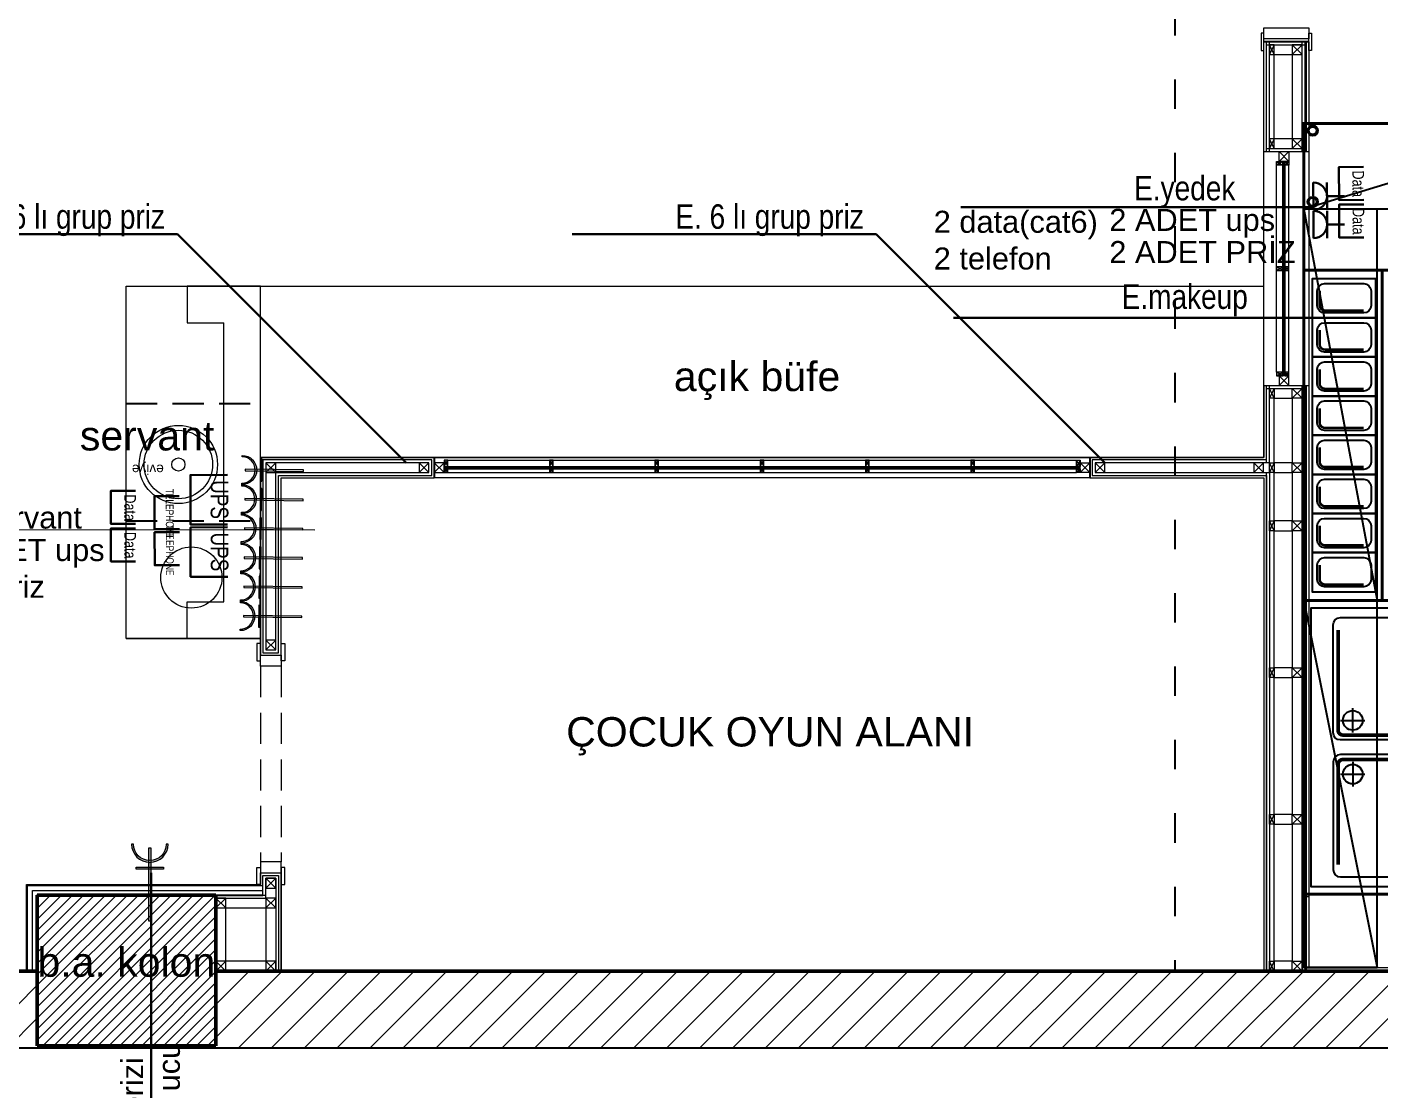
# Model space of a CAD drawing. Header units: millimetres. Extents: x 54215 to 67697, y 23496 to 56611.
# Drawn here: x 61032 to 61585, y 46815 to 47249 of the extents above; entities that cross this region are included whole.
import ezdxf
from ezdxf.enums import TextEntityAlignment as Align

# ---------------------------------------------------------------- set-up
doc = ezdxf.new("R2010")
doc.units = ezdxf.units.MM
doc.linetypes.add('ACAD_ISO03W100', pattern=[30, 12, -18])
doc.linetypes.add('DASHED', pattern=[19.049999999999997, 12.7, -6.349999999999998])
for name, color, linetype, lineweight in [('- 0.09', 9, 'Continuous', 9), ('- 0.25', 43, 'Continuous', 25), ('- 0.50', 30, 'Continuous', 50), ('DUVAR', 1, 'Continuous', 40), ('no3_ahsap gorunus on ince', 32, 'Continuous', 13), ('no3_cam kesit arka', 141, 'Continuous', 18), ('no3_duvar kaplama', 8, 'Continuous', 0), ('no3_duvar ytong', 101, 'Continuous', 0), ('no3_elektrik işaretleri', 10, 'Continuous', 0), ('no3_kutu profil gorunus', 8, 'Continuous', 0), ('no3_kutuprofil kesit', 74, 'Continuous', 18), ('no3_paslanmaz kesit arka', 145, 'Continuous', 20), ('no3_tefriş arka kalın', 77, 'Continuous', 15), ('no3_yazı duvar', 152, 'Continuous', 0), ('no3_yazı elektrik', 10, 'Continuous', 0), ('S', 2, 'Continuous', 30), ('SEM', 2, 'Continuous', 30), ('t_elektrik', 1, 'Continuous', 30), ('t_tefris ince', 34, 'Continuous', 15), ('t_yazı', 154, 'Continuous', 25)]:
    doc.layers.add(name, color=color, linetype=linetype, lineweight=lineweight)
for name, color, linetype in [('-A- Escalator_text', 252, 'Continuous'), ('-DWG_ANA', 7, 'Continuous'), ('-DWG_DETAY1', 7, 'Continuous'), ('-DWG_DETAY2', 7, 'Continuous'), ('H', 3, 'Continuous'), ('NO', 4, 'Continuous'), ('NO-C', 7, 'Continuous'), ('PLAN', 7, 'Continuous')]:
    doc.layers.add(name, color=color, linetype=linetype)
doc.layers.add('0 rölöve', color=7, linetype='Continuous', true_color=0xf1380e)
doc.layers.add('no3_ahsap kesit on', color=7, linetype='Continuous', lineweight=20, true_color=0xfca103)
doc.layers.add('no3_alçıpan kesit', color=7, linetype='Continuous', lineweight=20, true_color=0xf5003d)
doc.styles.add('1.50', font='ARIALN.TTF', dxfattribs={"height": 10})
doc.styles.add('ROMANS', font='romans.shx', dxfattribs={"width": 0.8})
doc.styles.get("Standard").update_dxf_attribs({"font": 'arial.ttf'})
doc.linetypes.add('{ -E- }', pattern='A,4,-0.75,["E",Standard,S=0.15,R=0,X=-0.05,Y=-0.07],-0.75', length=5.5)

# ---------------------------------------------------------------- blocks, each defined once
blk = doc.blocks.new('asmakatplanblok')
at = {"layer": '- 0.09'}
h = blk.add_hatch(dxfattribs=at)
h.set_pattern_fill('ANSI31', color=256)
h.set_pattern_definition([(45, (61649.38900698367, 25204.2908444879), (-2.245064030267287, 2.245064030267287), [])])
h.paths.add_polyline_path([(62945.00048439354, 26874.28180194117), (62872.00048439355, 26874.28180194117), (62872.00048439355, 26812.78180194116), (62945.00048439354, 26812.78180194116)])
h.paths.add_polyline_path([(63630.50048439355, 26869.78180194116), (63557.00048439355, 26869.78180194116), (63557.00048439355, 26808.28180194116), (63630.50048439355, 26808.28180194116)])
h.paths.add_polyline_path([(64212.00048439354, 26868.78180194117), (64138.50048439352, 26868.78180194117), (64138.50048439352, 26807.28180194117), (64212.00048439354, 26807.28180194117)])
h.paths.add_polyline_path([(64209.00048439355, 26081.28180194117), (64136.00048439354, 26081.28180194117), (64136.00048439354, 26019.78180194116), (64209.00048439355, 26019.78180194116)])
h.paths.add_polyline_path([(63630.50048439355, 26082.28180194116), (63557.50048439355, 26082.28180194116), (63557.50048439355, 26020.78180194117), (63630.50048439355, 26020.78180194117)])
h.paths.add_polyline_path([(62945.00048439354, 26076.28180194117), (62872.00048439355, 26076.28180194117), (62872.00048439355, 26014.78180194117), (62945.00048439354, 26014.78180194117)])
h = blk.add_hatch(dxfattribs=at)
h.set_pattern_fill('ANSI31', color=256, scale=3)
h.set_pattern_definition([(45, (61649.38900698367, 25204.2908444879), (-6.735192090801863, 6.735192090801865), [])])
h.paths.add_polyline_path([(64394.00048439352, 26197.68444731316), (64394.00048439352, 26174.39249642639), (64406.23510970133, 26174.39249642639), (64406.23510970133, 26197.68444731316)])
h.paths.add_polyline_path([(64138.50048439352, 26868.78180194117), (63630.50048439355, 26869.78180194116), (63630.50048439355, 26835.78180194117), (64138.50048439352, 26835.78180194117)])
h.paths.add_polyline_path([(62945.00048439354, 26019.78180194116), (64136.00048439354, 26019.78180194116), (64136.00048439354, 26051.28180194117), (63630.50048439355, 26051.28180194117), (63630.50048439355, 26020.78180194117), (63557.50048439355, 26020.78180194117), (63557.50048439355, 26051.28180194117), (62945.00048439354, 26051.28180194117)])
h.paths.add_polyline_path([(63557.00048439357, 26868.78180194117), (62945.00048439354, 26868.78180194117), (62945.00048439354, 26834.78180194116), (63557.00048439355, 26834.78180194116)])
h.paths.add_polyline_path([(64209.00048439355, 26019.78180194116), (64433.01596414103, 26019.78180194116), (64433.01596414103, 26868.78180194117), (64212.00048439354, 26868.78180194117), (64212.00048439354, 26831.78180194116), (64347.50048439354, 26831.78180194116), (64347.50048439354, 26823.28180194117), (64394.00048439352, 26823.28180194117), (64394.00048439352, 26085.78180194117), (64372.06451589317, 26085.78180194117), (64372.06451589317, 26051.28180194117), (64209.00048439355, 26051.28180194117)])
at = {"layer": '- 0.50'}
for p, q in [((63557.50048439355, 26020.78180194117), (63557.50048439355, 26082.28180194116)), ((63557.50048439355, 26082.28180194116), (63630.50048439355, 26082.28180194116)), ((63630.50048439355, 26082.28180194116), (63630.50048439355, 26020.78180194117)), ((62945.00048439354, 26051.28180194117), (63557.50048439355, 26051.28180194117)), ((63630.50048439355, 26051.28180194117), (64136.00048439354, 26051.28180194117)), ((63557.50048439355, 26020.78180194117), (63630.50048439355, 26020.78180194117))]:
    blk.add_line(p, q, dxfattribs=at)
at = {"color": 1}
blk.add_line((64077.25038359856, 26431.17146324881), (64058.95048439356, 26431.17146324881), dxfattribs=at)
for p, q in [((63719.75048439352, 26261.28180194116), (63719.75048439352, 26252.88180194115)), ((63987.75048439355, 26261.28180194116), (63987.75048439355, 26252.88180194115)), ((64058.75048439352, 26051.28180194117), (63657.15048439353, 26051.28180194117))]:
    blk.add_line(p, q)
at = {"layer": '0 rölöve'}
blk.add_lwpolyline([(64212.00048439354, 26868.78180194117), (64433.01596414103, 26868.78180194117), (64433.01596414103, 26019.78180194116), (62945.00048439354, 26019.78180194116)], dxfattribs=at)
at = {"layer": 'no3_ahsap gorunus on ince'}
for points in [[(63647.25048439352, 26178.18180194116), (63648.75048439355, 26178.18180194116), (63648.75048439355, 26185.18180194117), (63647.25048439352, 26185.18180194117)], [(63658.65048439353, 26178.18180194116), (63657.15048439353, 26178.18180194116), (63657.15048439353, 26185.18180194117), (63658.65048439353, 26185.18180194117)], [(63648.75048439355, 26180.43180194116), (63657.15048439353, 26180.43180194116), (63657.15048439353, 26175.93180194117), (63648.75048439355, 26175.93180194117)], [(63647.25048439352, 26093.68180194117), (63648.75048439355, 26093.68180194117), (63648.75048439355, 26086.68180194117), (63647.25048439352, 26086.68180194117)], [(63648.75048439355, 26091.43180194116), (63657.15048439353, 26091.43180194116), (63657.15048439353, 26095.93180194117), (63648.75048439355, 26095.93180194117)], [(63658.65048439353, 26093.68180194117), (63657.15048439353, 26093.68180194117), (63657.15048439353, 26086.68180194117), (63658.65048439353, 26086.68180194117)]]:
    blk.add_lwpolyline(points, close=True, dxfattribs=at)
at = {"layer": 'no3_ahsap kesit on'}
for points in [[(63553.50048439355, 26051.28180194117), (63553.50048439355, 26086.28180194116), (63649.75048439355, 26086.28180194116)], [(63555.50048439352, 26051.28180194117), (63555.50048439352, 26084.28180194116), (63649.75048439355, 26084.28180194116)]]:
    blk.add_lwpolyline(points, dxfattribs=at)
at = {"layer": 'no3_alçıpan kesit'}
for p, q in [((64059.95038359852, 26431.17146324881), (64075.75038359856, 26431.17146324881)), ((64059.95038359852, 26429.9714632488), (64075.75038359856, 26429.9714632488)), ((64059.9503916685, 26387.49652726394), (64075.75039166852, 26387.49652726394)), ((64059.9503916685, 26386.29652726394), (64075.75039166852, 26386.29652726394)), ((64059.9503916685, 26290.62986059724), (64075.75039166852, 26290.62986059724)), ((64059.9503916685, 26289.42986059723), (64075.75039166852, 26289.42986059723)), ((64059.95048439353, 26255.08180194116), (64061.15048439353, 26255.08180194116)), ((64061.15048439353, 26255.08180194116), (64061.15048439353, 26051.28180194117)), ((64059.95048439353, 26253.88180194116), (64059.95048439353, 26051.28180194117)), ((63630.50048439355, 26082.28180194116), (63650.95048439354, 26082.28180194116)), ((63630.50048439355, 26081.08180194117), (63650.95048439354, 26081.08180194117))]:
    blk.add_line(p, q, dxfattribs=at)
for points in [[(64059.95039227343, 26386.29652726394), (64059.95038359852, 26431.17146324881)], [(64061.15040362773, 26386.29652726394), (64061.15038359853, 26431.17146324881)], [(64074.55039227343, 26386.29652726394), (64074.55038359857, 26431.17146324881)], [(64075.75039227342, 26386.29652726394), (64075.75038359856, 26431.17146324881)], [(64059.95042725407, 26259.08180194115), (64059.95041857918, 26290.62986059726)], [(64061.15048439353, 26259.08180194115), (64061.15046436436, 26290.62986059726)], [(64074.55048439353, 26051.28180194117), (64074.55041857921, 26290.62986059726)], [(64075.75048439354, 26051.28180194117), (64075.75041857921, 26290.62986059726)], [(64059.95048439353, 26260.28180194117), (63988.75048439355, 26260.28180194116), (63988.75048439355, 26253.88180194116), (64059.95042868394, 26253.88180194116)], [(64061.15048439353, 26259.08180194115), (63989.95048439354, 26259.08180194115), (63989.95048439354, 26255.08180194116), (64059.95048439353, 26255.08180194116)], [(64059.95048439353, 26051.28180194117), (64059.95042835397, 26255.08180194116)], [(64059.95048439353, 26051.28180194117), (64059.95048439353, 26255.08180194116)], [(63649.75048439355, 26082.28180194116), (63649.75048439355, 26090.43180194117), (63656.15048439353, 26090.43180194117), (63656.15048439353, 26051.28180194117)], [(63650.95048439354, 26081.08180194117), (63650.95048439354, 26089.23180194115), (63654.95048439353, 26089.23180194115), (63654.95048439353, 26051.28180194117)]]:
    blk.add_lwpolyline(points, dxfattribs=at)
for points in [[(63718.75048439355, 26253.88180194116), (63718.75048439354, 26260.28180194116), (63649.75048439355, 26260.28180194116), (63649.75048439355, 26181.43180194117), (63656.15048439353, 26181.43180194117), (63656.15048439353, 26253.88180194116)], [(63717.55048439356, 26255.08180194116), (63717.55048439356, 26259.08180194115), (63650.95048439354, 26259.08180194115), (63650.95048439354, 26182.63180194116), (63654.95048439353, 26182.63180194116), (63654.95048439353, 26255.08180194116)]]:
    blk.add_lwpolyline(points, close=True, dxfattribs=at)
at = {"layer": 'no3_cam kesit arka'}
for p, q in [((64066.60045954888, 26294.62986059727), (64066.60045954888, 26382.29652726395)), ((64067.10045954888, 26294.62986059727), (64067.10045954888, 26382.29652726395)), ((64067.60045954888, 26294.62986059727), (64067.60045954888, 26382.29652726395)), ((63723.75048439355, 26257.58180194115), (63983.75048439354, 26257.58180194115)), ((63723.75048439355, 26257.08180194116), (63983.75048439354, 26257.08180194116)), ((63723.75048439355, 26256.58180194115), (63983.75048439354, 26256.58180194115))]:
    blk.add_line(p, q, dxfattribs=at)
at = {"layer": 'no3_duvar kaplama'}
for p, q in [((64058.95043470423, 26386.29652726394), (64058.95058518856, 26432.42146324881)), ((64058.95043470423, 26386.29652726394), (64067.35043470423, 26386.29652726394)), ((64075.75039227342, 26386.29652726394), (64077.25039308897, 26386.29652726394)), ((64058.95043470423, 26290.62986059724), (64067.35043470423, 26290.62986059724)), ((64058.95043470423, 26290.62986059726), (64077.25048439352, 26290.62986059726)), ((64058.95043470423, 26290.62986059725), (64067.35043470423, 26290.62986059725)), ((64058.9504654993, 26290.62986059726), (64058.95048439353, 26261.28180194116)), ((63648.75048439355, 26261.28180194116), (63719.75048439355, 26261.28180194116)), ((64058.95048439353, 26252.88180194115), (64058.95048439353, 26051.28180194117)), ((63648.75048439355, 26086.28180194116), (63648.75048439355, 26091.43180194116)), ((63657.15048439353, 26051.28180194117), (63657.15048439353, 26091.43180194116))]:
    blk.add_line(p, q, dxfattribs=at)
at = {"layer": 'no3_duvar kaplama', "color": 251, "linetype": 'DASHED'}
for p, q in [((63648.75048439355, 26175.93180194117), (63648.75048439355, 26095.93180194117)), ((63657.15048439353, 26175.93180194117), (63657.15048439353, 26095.93180194117))]:
    blk.add_line(p, q, dxfattribs=at)
at = {"layer": 'no3_duvar kaplama'}
for points in [[(64076.25038359856, 26431.17146324881), (64076.25039306072, 26386.29652726394)], [(64077.25038359856, 26431.17146324881), (64077.25039308897, 26386.29652726394)], [(64076.25042175394, 26290.62986059726), (64076.25048439354, 26081.78180194117), (64077.25048439352, 26081.78180194117)], [(64077.25042186782, 26290.62986059726), (64077.25048439352, 26082.78180194116)], [(63719.75048439355, 26252.88180194115), (63719.75048439352, 26261.28180194116), (63648.75048439355, 26261.28180194116), (63648.75048439355, 26180.43180194116), (63657.15048439353, 26180.43180194116), (63657.15048439353, 26252.88180194115), (63719.75048439352, 26252.88180194115)], [(64058.95048439353, 26261.28180194116), (63987.75048439355, 26261.28180194116), (63987.75048439355, 26252.88180194115), (64058.95048439353, 26252.88180194115)], [(63648.75048439355, 26086.28180194116), (63648.75048439355, 26091.43180194116), (63657.15048439353, 26091.43180194116), (63657.15048439353, 26051.28180194117)], [(63553.10048439354, 26051.28180194117), (63553.10048439354, 26086.68180194117), (63648.75048439355, 26086.68180194117)], [(64077.25048439352, 26082.78180194116), (64077.25048439352, 26052.78180194117), (64134.50048439352, 26052.78180194117), (64134.50048439352, 26082.78180194116)], [(64076.25048439354, 26081.78180194117), (64076.25048439354, 26051.78180194116), (64135.50048439352, 26051.78180194116), (64135.50048439352, 26081.78180194117)]]:
    blk.add_lwpolyline(points, dxfattribs=at)
at = {"layer": 'no3_duvar ytong', "lineweight": 13}
for p, q in [((63648.75048439355, 26180.43180194116), (63648.75048439355, 26261.28180194116)), ((63987.75048439355, 26261.28180194116), (64058.75048439352, 26261.28180194116)), ((63657.15048439353, 26180.43180194116), (63657.15048439353, 26252.88180194115)), ((63657.15048439353, 26252.88180194115), (63719.75048439355, 26252.88180194115))]:
    blk.add_line(p, q, dxfattribs=at)
blk.add_lwpolyline([(63648.75048439355, 26180.43180194116), (63657.15048439353, 26180.43180194116)], dxfattribs=at)
at = {"layer": 'no3_kutu profil gorunus'}
for p, q in [((64064.10045954888, 26296.12986059727), (64064.10045954888, 26380.79652726395)), ((64069.10045954888, 26296.12986059727), (64069.10045954888, 26380.79652726395)), ((63725.25048439355, 26260.08180194115), (63982.25048439352, 26260.08180194115)), ((63725.25048439355, 26255.08180194116), (63982.25048439352, 26255.08180194116))]:
    blk.add_line(p, q, dxfattribs=at)
for points in [[(64063.15043470421, 26425.9714632488), (64070.55038392852, 26425.9714632488), (64070.55038392852, 26391.49659221033), (64063.15043470421, 26391.49659221033)], [(64063.15043470421, 26285.42979565084), (64070.55038392852, 26285.42979565084), (64070.55038392852, 26259.08173699477), (64063.15043470421, 26259.08173699477)], [(64063.15043470421, 26255.08173699477), (64070.55038392852, 26255.08173699477), (64070.55038392852, 26235.28180194116), (64063.15043470421, 26235.28180194116)], [(64063.15043470421, 26231.28180194116), (64070.55038392852, 26231.28180194116), (64070.55038392852, 26175.28180194117), (64063.15043470421, 26175.28180194117)], [(64063.15043470421, 26171.28180194117), (64070.55038392852, 26171.28180194117), (64070.55038392852, 26115.28180194116), (64063.15043470421, 26115.28180194116)], [(64063.15043470421, 26111.28180194116), (64070.55038392852, 26111.28180194116), (64070.55038392852, 26055.28180194117), (64063.15043470421, 26055.28180194117)], [(63634.50048439355, 26077.08180194117), (63650.95048439354, 26077.08180194117), (63650.95048439354, 26055.28180194117), (63634.50048439355, 26055.28180194117)]]:
    blk.add_lwpolyline(points, close=True, dxfattribs=at)
at = {"layer": 'no3_kutuprofil kesit'}
for p, q in [((64063.15043470421, 26425.9714632488), (64061.15043470419, 26429.9714632488)), ((64063.15043470421, 26429.9714632488), (64061.15043470419, 26425.9714632488)), ((64074.55038392852, 26425.9714632488), (64070.55038392852, 26429.9714632488)), ((64074.55038392852, 26429.9714632488), (64070.55038392852, 26425.9714632488)), ((64063.15043470421, 26387.49659221033), (64061.15043470419, 26391.49659221033)), ((64063.15043470421, 26391.49659221033), (64061.15043470419, 26387.49659221033)), ((64074.55038392852, 26391.49659221033), (64070.55038392852, 26387.49659221033)), ((64074.55038392852, 26387.49659221033), (64070.55038392852, 26391.49659221033)), ((64064.10045954888, 26382.29652726395), (64066.60045954888, 26380.79652726396)), ((64066.60045954888, 26382.29652726395), (64064.10045954888, 26380.79652726395)), ((64069.10045954888, 26386.29652726395), (64065.10045954887, 26382.29652726395)), ((64069.10045954888, 26382.29652726395), (64065.10045954887, 26386.29652726395)), ((64067.60045954888, 26382.29652726395), (64069.10045954888, 26380.79652726396)), ((64069.10045954888, 26382.29652726395), (64067.60045954888, 26380.79652726395)), ((64064.10045954888, 26337.71319393061), (64066.60045954888, 26339.2131939306)), ((64066.60045954888, 26337.71319393061), (64064.10045954888, 26339.21319393061)), ((64067.60045954888, 26337.71319393061), (64069.10045954888, 26339.2131939306)), ((64069.10045954888, 26337.71319393061), (64067.60045954888, 26339.21319393061)), ((64064.10045954888, 26294.62986059727), (64066.60045954888, 26296.12986059727)), ((64066.60045954888, 26294.62986059727), (64064.10045954888, 26296.12986059727)), ((64064.10045954888, 26294.62986059728), (64066.60045954888, 26296.12986059727)), ((64066.60045954888, 26294.62986059728), (64064.10045954888, 26296.12986059728)), ((64069.10045954888, 26290.62986059727), (64065.10045954888, 26294.62986059727)), ((64069.10045954888, 26294.62986059727), (64065.10045954888, 26290.62986059727)), ((64067.60045954888, 26294.62986059727), (64069.10045954888, 26296.12986059727)), ((64069.10045954888, 26294.62986059727), (64067.60045954888, 26296.12986059727)), ((64067.60045954888, 26294.62986059728), (64069.10045954888, 26296.12986059727)), ((64069.10045954888, 26294.62986059728), (64067.60045954888, 26296.12986059728)), ((64063.15043470421, 26289.42979565084), (64061.15043470419, 26285.42979565084)), ((64063.15043470421, 26285.42979565084), (64061.15043470419, 26289.42979565084)), ((64074.55038392852, 26289.42979565084), (64070.55038392852, 26285.42979565084)), ((64074.55038392852, 26285.42979565084), (64070.55038392852, 26289.42979565084)), ((63723.75048439355, 26260.08180194115), (63725.25048439355, 26257.58180194115)), ((63723.75048439355, 26257.58180194115), (63725.25048439355, 26260.08180194115)), ((63766.83381772687, 26260.08180194115), (63768.33381772687, 26257.58180194115)), ((63766.83381772687, 26257.58180194115), (63768.33381772687, 26260.08180194115)), ((63809.91715106022, 26260.08180194115), (63811.41715106022, 26257.58180194115)), ((63809.91715106022, 26257.58180194115), (63811.41715106022, 26260.08180194115)), ((63853.00048439352, 26260.08180194115), (63854.50048439352, 26257.58180194115)), ((63853.00048439352, 26257.58180194115), (63854.50048439354, 26260.08180194115)), ((63896.08381772687, 26260.08180194115), (63897.58381772685, 26257.58180194115)), ((63896.08381772687, 26257.58180194115), (63897.58381772687, 26260.08180194115)), ((63939.16715106017, 26260.08180194115), (63940.66715106019, 26257.58180194114)), ((63939.16715106017, 26257.58180194114), (63940.6671510602, 26260.08180194114)), ((63983.75048439354, 26260.08180194115), (63982.25048439352, 26257.58180194115)), ((63983.75048439354, 26257.58180194115), (63982.25048439352, 26260.08180194115)), ((63650.95048439354, 26255.08180194116), (63654.95048439353, 26259.08180194115)), ((63654.95048439353, 26255.08180194116), (63650.95048439354, 26259.08180194115)), ((63713.55048439356, 26255.08180194116), (63717.55048439356, 26259.08180194115)), ((63717.55048439356, 26255.08180194116), (63713.55048439356, 26259.08180194115)), ((63719.75048439355, 26255.08180194116), (63723.75048439355, 26259.08180194115)), ((63723.75048439355, 26255.08180194116), (63719.75048439355, 26259.08180194115)), ((63723.75048439355, 26256.58180194115), (63725.25048439355, 26255.08180194116)), ((63723.75048439355, 26255.08180194116), (63725.25048439355, 26256.58180194115)), ((63766.83381772687, 26256.58180194115), (63768.33381772687, 26255.08180194116)), ((63766.83381772687, 26255.08180194116), (63768.33381772687, 26256.58180194115)), ((63809.91715106022, 26256.58180194115), (63811.41715106022, 26255.08180194116)), ((63809.91715106022, 26255.08180194116), (63811.41715106022, 26256.58180194115)), ((63853.00048439352, 26256.58180194115), (63854.50048439352, 26255.08180194116)), ((63853.00048439352, 26255.08180194116), (63854.50048439354, 26256.58180194115)), ((63896.08381772687, 26256.58180194115), (63897.58381772685, 26255.08180194116)), ((63896.08381772687, 26255.08180194116), (63897.58381772687, 26256.58180194115)), ((63939.16715106017, 26256.58180194115), (63940.66715106019, 26255.08180194116)), ((63939.16715106017, 26255.08180194116), (63940.6671510602, 26256.58180194114)), ((63983.75048439354, 26256.58180194115), (63982.25048439352, 26255.08180194116)), ((63983.75048439354, 26255.08180194116), (63982.25048439352, 26256.58180194115)), ((63987.75048439354, 26255.08180194116), (63983.75048439354, 26259.08180194115)), ((63983.75048439354, 26255.08180194116), (63987.75048439354, 26259.08180194115)), ((63989.95048439354, 26255.08180194116), (63993.95048439354, 26259.08180194115)), ((63993.95048439354, 26255.08180194116), (63989.95048439354, 26259.08180194115)), ((64054.75048439352, 26255.08180194116), (64058.75048439352, 26259.08180194115)), ((64058.75048439352, 26255.08180194116), (64054.75048439352, 26259.08180194115)), ((64063.15043470421, 26259.08173699477), (64061.15043470419, 26255.08173699477)), ((64063.15043470421, 26255.08173699477), (64061.15043470419, 26259.08173699477)), ((64074.55038392852, 26259.08173699477), (64070.55038392852, 26255.08173699477)), ((64074.55038392852, 26255.08173699477), (64070.55038392852, 26259.08173699477)), ((64063.15043470421, 26235.28180194116), (64061.15043470419, 26231.28180194116)), ((64063.15043470421, 26231.28180194116), (64061.15043470419, 26235.28180194116)), ((64074.55038392852, 26235.28180194116), (64070.55038392852, 26231.28180194116)), ((64074.55038392852, 26231.28180194116), (64070.55038392852, 26235.28180194116)), ((63650.95048439354, 26182.63180194116), (63654.95048439353, 26186.63180194116)), ((63654.95048439353, 26182.63180194116), (63650.95048439354, 26186.63180194116)), ((64063.15043470421, 26175.28180194117), (64061.15043470419, 26171.28180194117)), ((64063.15043470421, 26171.28180194117), (64061.15043470419, 26175.28180194117)), ((64074.55038392852, 26175.28180194117), (64070.55038392852, 26171.28180194117)), ((64074.55038392852, 26171.28180194117), (64070.55038392852, 26175.28180194117)), ((64063.15043470421, 26115.28180194116), (64061.15043470419, 26111.28180194116)), ((64063.15043470421, 26111.28180194116), (64061.15043470419, 26115.28180194116)), ((64074.55038392852, 26115.28180194116), (64070.55038392852, 26111.28180194116)), ((64074.55038392852, 26111.28180194116), (64070.55038392852, 26115.28180194116)), ((63650.95048439354, 26085.22160208586), (63654.95048439353, 26089.22160208586)), ((63654.95048439353, 26085.22160208586), (63650.95048439354, 26089.22160208586)), ((63630.50048439355, 26077.08180194117), (63634.50048439355, 26081.08180194117)), ((63634.50048439355, 26077.08180194117), (63630.50048439355, 26081.08180194117)), ((63650.95048439354, 26077.08180194117), (63654.95048439353, 26081.08180194117)), ((63654.95048439353, 26077.08180194117), (63650.95048439354, 26081.08180194117)), ((63630.50048439355, 26051.28180194117), (63634.50048439355, 26055.28180194117)), ((63634.50048439355, 26051.28180194117), (63630.50048439355, 26055.28180194117)), ((63650.95048439354, 26051.28180194117), (63654.95048439353, 26055.28180194117)), ((63654.95048439353, 26051.28180194117), (63650.95048439354, 26055.28180194117)), ((64063.15043470421, 26055.28180194117), (64061.15043470419, 26051.28180194117)), ((64063.15043470421, 26051.28180194117), (64061.15043470419, 26055.28180194117)), ((64074.55038392852, 26055.28180194117), (64070.55038392852, 26051.28180194117)), ((64074.55038392852, 26051.28180194117), (64070.55038392852, 26055.28180194117))]:
    blk.add_line(p, q, dxfattribs=at)
for points in [[(64063.15043470421, 26425.9714632488), (64063.15043470421, 26429.9714632488), (64061.15043470419, 26429.9714632488), (64061.15043470419, 26425.9714632488)], [(64074.55038392852, 26425.9714632488), (64074.55038392852, 26429.9714632488), (64070.55038392852, 26429.9714632488), (64070.55038392852, 26425.9714632488)], [(64063.15043470421, 26387.49659221033), (64063.15043470421, 26391.49659221033), (64061.15043470419, 26391.49659221033), (64061.15043470419, 26387.49659221033)], [(64074.55038392852, 26387.49659221033), (64074.55038392852, 26391.49659221033), (64070.55038392852, 26391.49659221033), (64070.55038392852, 26387.49659221033)], [(64066.60045954888, 26382.29652726395), (64066.60045954888, 26380.79652726395), (64064.10045954888, 26380.79652726395), (64064.10045954888, 26382.29652726395)], [(64069.10045954888, 26386.29652726395), (64069.10045954888, 26382.29652726395), (64065.10045954887, 26382.29652726395), (64065.10045954887, 26386.29652726395)], [(64069.10045954888, 26382.29652726395), (64069.10045954888, 26380.79652726395), (64067.60045954888, 26380.79652726395), (64067.60045954888, 26382.29652726395)], [(64066.60045954888, 26337.71319393061), (64066.60045954888, 26339.21319393061), (64064.10045954888, 26339.21319393061), (64064.10045954888, 26337.71319393061)], [(64069.10045954888, 26337.71319393061), (64069.10045954888, 26339.21319393061), (64067.60045954888, 26339.21319393061), (64067.60045954888, 26337.71319393061)], [(64066.60045954888, 26294.62986059727), (64066.60045954888, 26296.12986059727), (64064.10045954888, 26296.12986059727), (64064.10045954888, 26294.62986059727)], [(64066.60045954888, 26294.62986059728), (64066.60045954888, 26296.12986059728), (64064.10045954888, 26296.12986059728), (64064.10045954888, 26294.62986059728)], [(64069.10045954888, 26290.62986059727), (64069.10045954888, 26294.62986059727), (64065.10045954888, 26294.62986059727), (64065.10045954888, 26290.62986059727)], [(64069.10045954888, 26294.62986059727), (64069.10045954888, 26296.12986059727), (64067.60045954888, 26296.12986059727), (64067.60045954888, 26294.62986059727)], [(64069.10045954888, 26294.62986059728), (64069.10045954888, 26296.12986059728), (64067.60045954888, 26296.12986059728), (64067.60045954888, 26294.62986059728)], [(64063.15043470421, 26289.42979565084), (64063.15043470421, 26285.42979565084), (64061.15043470419, 26285.42979565084), (64061.15043470419, 26289.42979565084)], [(64074.55038392852, 26289.42979565084), (64074.55038392852, 26285.42979565084), (64070.55038392852, 26285.42979565084), (64070.55038392852, 26289.42979565084)], [(63723.75048439355, 26257.58180194115), (63725.25048439355, 26257.58180194115), (63725.25048439355, 26260.08180194115), (63723.75048439355, 26260.08180194115)], [(63766.83381772687, 26257.58180194115), (63768.33381772687, 26257.58180194115), (63768.33381772687, 26260.08180194115), (63766.83381772687, 26260.08180194115)], [(63809.91715106022, 26257.58180194115), (63811.41715106022, 26257.58180194115), (63811.41715106022, 26260.08180194115), (63809.91715106022, 26260.08180194115)], [(63853.00048439352, 26257.58180194115), (63854.50048439354, 26257.58180194115), (63854.50048439354, 26260.08180194115), (63853.00048439352, 26260.08180194115)], [(63896.08381772687, 26257.58180194115), (63897.58381772687, 26257.58180194115), (63897.58381772687, 26260.08180194115), (63896.08381772687, 26260.08180194115)], [(63939.16715106017, 26257.58180194114), (63940.6671510602, 26257.58180194114), (63940.6671510602, 26260.08180194115), (63939.16715106017, 26260.08180194115)], [(63983.75048439354, 26257.58180194115), (63982.25048439352, 26257.58180194115), (63982.25048439352, 26260.08180194115), (63983.75048439354, 26260.08180194115)], [(63650.95048439354, 26255.08180194116), (63654.95048439353, 26255.08180194116), (63654.95048439353, 26259.08180194115), (63650.95048439354, 26259.08180194115)], [(63713.55048439356, 26255.08180194116), (63717.55048439356, 26255.08180194116), (63717.55048439356, 26259.08180194115), (63713.55048439356, 26259.08180194115)], [(63719.75048439355, 26255.08180194116), (63723.75048439355, 26255.08180194116), (63723.75048439355, 26259.08180194115), (63719.75048439355, 26259.08180194115)], [(63723.75048439355, 26255.08180194116), (63725.25048439355, 26255.08180194116), (63725.25048439355, 26256.58180194115), (63723.75048439355, 26256.58180194115)], [(63766.83381772687, 26255.08180194116), (63768.33381772687, 26255.08180194116), (63768.33381772687, 26256.58180194115), (63766.83381772687, 26256.58180194115)], [(63809.91715106022, 26255.08180194116), (63811.41715106022, 26255.08180194116), (63811.41715106022, 26256.58180194115), (63809.91715106022, 26256.58180194115)], [(63853.00048439352, 26255.08180194116), (63854.50048439354, 26255.08180194116), (63854.50048439354, 26256.58180194115), (63853.00048439352, 26256.58180194115)], [(63896.08381772687, 26255.08180194116), (63897.58381772687, 26255.08180194116), (63897.58381772687, 26256.58180194115), (63896.08381772687, 26256.58180194115)], [(63939.16715106017, 26255.08180194116), (63940.6671510602, 26255.08180194116), (63940.6671510602, 26256.58180194115), (63939.16715106017, 26256.58180194115)], [(63983.75048439354, 26255.08180194116), (63982.25048439352, 26255.08180194116), (63982.25048439352, 26256.58180194115), (63983.75048439354, 26256.58180194115)], [(63987.75048439354, 26255.08180194116), (63983.75048439354, 26255.08180194116), (63983.75048439354, 26259.08180194115), (63987.75048439354, 26259.08180194115)], [(63989.95048439354, 26255.08180194116), (63993.95048439354, 26255.08180194116), (63993.95048439354, 26259.08180194115), (63989.95048439354, 26259.08180194115)], [(64054.75048439352, 26255.08180194116), (64058.75048439352, 26255.08180194116), (64058.75048439352, 26259.08180194115), (64054.75048439352, 26259.08180194115)], [(64063.15043470421, 26259.08173699477), (64063.15043470421, 26255.08173699477), (64061.15043470419, 26255.08173699477), (64061.15043470419, 26259.08173699477)], [(64074.55038392852, 26259.08173699477), (64074.55038392852, 26255.08173699477), (64070.55038392852, 26255.08173699477), (64070.55038392852, 26259.08173699477)], [(64063.15043470421, 26235.28180194116), (64063.15043470421, 26231.28180194116), (64061.15043470419, 26231.28180194116), (64061.15043470419, 26235.28180194116)], [(64074.55038392852, 26235.28180194116), (64074.55038392852, 26231.28180194116), (64070.55038392852, 26231.28180194116), (64070.55038392852, 26235.28180194116)], [(63650.95048439354, 26182.63180194116), (63654.95048439353, 26182.63180194116), (63654.95048439353, 26186.63180194116), (63650.95048439354, 26186.63180194116)], [(64063.15043470421, 26175.28180194117), (64063.15043470421, 26171.28180194117), (64061.15043470419, 26171.28180194117), (64061.15043470419, 26175.28180194117)], [(64074.55038392852, 26175.28180194117), (64074.55038392852, 26171.28180194117), (64070.55038392852, 26171.28180194117), (64070.55038392852, 26175.28180194117)], [(64063.15043470421, 26115.28180194116), (64063.15043470421, 26111.28180194116), (64061.15043470419, 26111.28180194116), (64061.15043470419, 26115.28180194116)], [(64074.55038392852, 26115.28180194116), (64074.55038392852, 26111.28180194116), (64070.55038392852, 26111.28180194116), (64070.55038392852, 26115.28180194116)], [(63650.95048439354, 26085.22160208586), (63654.95048439353, 26085.22160208586), (63654.95048439353, 26089.22160208586), (63650.95048439354, 26089.22160208586)], [(63630.50048439355, 26077.08180194117), (63634.50048439355, 26077.08180194117), (63634.50048439355, 26081.08180194117), (63630.50048439355, 26081.08180194117)], [(63650.95048439354, 26077.08180194117), (63654.95048439353, 26077.08180194117), (63654.95048439353, 26081.08180194117), (63650.95048439354, 26081.08180194117)], [(63630.50048439355, 26051.28180194117), (63634.50048439355, 26051.28180194117), (63634.50048439355, 26055.28180194117), (63630.50048439355, 26055.28180194117)], [(63650.95048439354, 26051.28180194117), (63654.95048439353, 26051.28180194117), (63654.95048439353, 26055.28180194117), (63650.95048439354, 26055.28180194117)], [(64063.15043470421, 26055.28180194117), (64063.15043470421, 26051.28180194117), (64061.15043470419, 26051.28180194117), (64061.15043470419, 26055.28180194117)], [(64074.55038392852, 26055.28180194117), (64074.55038392852, 26051.28180194117), (64070.55038392852, 26051.28180194117), (64070.55038392852, 26055.28180194117)]]:
    blk.add_lwpolyline(points, close=True, dxfattribs=at)
at = {"layer": 'no3_tefriş arka kalın'}
for p, q in [((64058.95043470423, 26290.62986059726), (64058.95043470423, 26386.29652726394)), ((64077.25048499848, 26386.29652726394), (64077.25048499848, 26290.62986059725)), ((63719.75048439355, 26261.28180194116), (63987.75048439355, 26261.28180194116)), ((63987.75048439355, 26252.88180194115), (63719.75048439352, 26252.88180194115))]:
    blk.add_line(p, q, dxfattribs=at)
at = {"layer": 't_tefris ince'}
blk.add_lwpolyline([(64058.95058518856, 26432.42146324881), (64058.95058518853, 26436.92146324881), (64077.25048439352, 26436.92146324881), (64077.25048439352, 26435.92146324881), (64077.25048439352, 26435.92146324881), (64077.25048439357, 26432.42146324881), (64058.95058518856, 26432.42146324881)], dxfattribs=at)
for points in [[(64058.95048439356, 26434.67146324881), (64057.75048439355, 26434.67146324881), (64057.75048439355, 26427.67146324881), (64058.95048439356, 26427.67146324881)], [(64077.25038359856, 26434.67146324881), (64078.45038359855, 26434.67146324881), (64078.45038359855, 26427.67146324881), (64077.25038359856, 26427.67146324881)]]:
    blk.add_lwpolyline(points, close=True, dxfattribs=at)
at = {"layer": '0 rölöve'}
blk.add_text('b.a. kolon', height=12, dxfattribs=at).set_placement((63557.55572357324, 26048.97190929008))
blk = doc.blocks.new('EK_55R')
at = {"layer": '-DWG_DETAY1', "color": 0}
blk.add_lwpolyline([(22, -7), (-22, -7, 0.4142135623730951), (-25, -10), (-25, -54, 0.4142135623730951), (-22, -57), (22, -57, 0.4142135623730951), (25, -54), (25, -10, 0.4142135623730951)], format="xyb", close=True, dxfattribs=at)
at = {"layer": '-DWG_DETAY2', "color": 0, "const_width": 1.5}
blk.add_lwpolyline([(-20, -9), (21, -9, -0.4142135623730951), (23, -11), (23, -54)], format="xyb", dxfattribs=at)
at = {"layer": '-DWG_DETAY2', "color": 0}
for points in [[(17, -10), (17, -20)], [(22, -15), (12, -15)]]:
    blk.add_lwpolyline(points, dxfattribs=at)
blk.add_circle((17, -15), 4, dxfattribs=at)
blk = doc.blocks.new('E_120')
at = {"layer": '-DWG_ANA', "color": 0, "const_width": 1.199999999999999}
blk.add_lwpolyline([(0, -70), (0, 0), (120, 0), (120, -70)], close=True, dxfattribs=at)
at = {"layer": '-DWG_DETAY1', "color": 0, "linetype": 'Continuous'}
blk.add_lwpolyline([(3, -62), (3, -3), (117, -3), (117, -62, -0.4142135623730951), (112, -67), (8, -67, -0.4142135623730951)], format="xyb", close=True, dxfattribs=at)
blk = doc.blocks.new('EK_55L')
at = {"layer": '-DWG_DETAY1', "color": 0}
blk.add_lwpolyline([(-22, -7), (22, -7, -0.4142135623730951), (25, -10), (25, -54, -0.4142135623730951), (22, -57), (-22, -57, -0.4142135623730951), (-25, -54), (-25, -10, -0.4142135623730951)], format="xyb", close=True, dxfattribs=at)
at = {"layer": '-DWG_DETAY2', "color": 0, "const_width": 1.5}
blk.add_lwpolyline([(20, -9), (-21, -9, 0.4142135623730951), (-23, -11), (-23, -54)], format="xyb", dxfattribs=at)
at = {"layer": '-DWG_DETAY2', "color": 0}
for points in [[(-17, -10), (-17, -20)], [(-22, -15), (-12, -15)]]:
    blk.add_lwpolyline(points, dxfattribs=at)
blk.add_circle((-17, -15), 4, dxfattribs=at)
blk = doc.blocks.new('E2N120')
at = {"layer": 'NO-C', "color": 0}
blk.add_lwpolyline([(82, -63), (82, -47), (113, -47), (113, -63)], close=True, dxfattribs=at)
at = {"layer": 'PLAN', "color": 0, "linetype": 'Continuous'}
for name, p in [('E_120', (0, 0)), ('EK_55R', (32, -5)), ('EK_55L', (88, -5))]:
    blk.add_blockref(name, p, dxfattribs=at)
at = {"layer": 'NO', "linetype": 'Continuous', "style": 'ROMANS', "width": 0.8}
blk.add_attdef('NO', text='', height=10, dxfattribs=at).set_placement((97, -55), align=Align.MIDDLE)
blk = doc.blocks.new('A$C50070AD0')
at = {"layer": '-DWG_DETAY1'}
blk.add_lwpolyline([(26, -16), (26, 0), (0, 0), (0, -16)], close=True, dxfattribs=at)
blk.add_lwpolyline([(2, -11), (2, -5, -0.4142135623730951), (5, -2), (21, -2, -0.4142135623730951), (24, -5), (24, -11, -0.4142135623730951), (21, -14), (5, -14, -0.4142135623730951)], format="xyb", close=True, dxfattribs=at)
at = {"layer": '-DWG_DETAY1', "const_width": 1}
blk.add_lwpolyline([(21, -13), (5.200000000000727, -13, -0.4142135623730951), (3, -10.80000000000291), (3, -5)], format="xyb", dxfattribs=at)
blk = doc.blocks.new('MAKE UP 13570')
at = {"layer": '-DWG_ANA', "color": 0, "const_width": 1.199999999999999}
for points in [[(0, 0), (135, 0), (135, -70), (0, -70)], [(135, -32), (135, 0), (0, 0), (0, -32)]]:
    blk.add_lwpolyline(points, close=True, dxfattribs=at)
at = {"layer": '-DWG_DETAY1', "color": 0}
for points in [[(46, -64.36299493958357), (46, -68.3629949395836), (2, -68.3629949395836), (2, -64.36299493958357)], [(94, -64.36299493958357), (94, -68.3629949395836), (50, -68.3629949395836), (50, -64.36299493958357)], [(133, -64.36299493958357), (133, -67.3629949395836), (101, -67.3629949395836), (101, -64.36299493958357)]]:
    blk.add_lwpolyline(points, close=True, dxfattribs=at)
at = {"layer": '-DWG_DETAY2', "color": 0}
for points in [[(44, -68.3629949395836), (44, -70.3629949395836), (34, -70.3629949395836), (34, -68.3629949395836)], [(62, -68.3629949395836), (62, -70.3629949395836), (52, -70.3629949395836), (52, -68.3629949395836)]]:
    blk.add_lwpolyline(points, dxfattribs=at)
at = {"layer": 'DUVAR', "rotation": 270}
for p in [(19.55295626647421, -3.474477530122384), (35.55295626647421, -3.474477530122384), (51.55295626647421, -3.474477530122384), (67.55295626647421, -3.474477530122384), (83.5529562664742, -3.474477530122384), (99.55295626647421, -3.474477530122384), (115.5529562664742, -3.474477530122384), (131.5529562664742, -3.474477530122384)]:
    blk.add_blockref('A$C50070AD0', p, dxfattribs=at)
blk = doc.blocks.new('MUTFAK')
at = {"layer": '-DWG_ANA', "color": 0, "const_width": 1.199999999999999}
blk.add_lwpolyline([(66325.2042632347, 26208.70307594664), (66325.2042632347, 26268.70307594664), (66465.2042632347, 26268.70307594664), (66465.2042632347, 26208.70307594664), (66325.2042632347, 26208.70307594664)], dxfattribs=at)
at = {"linetype": '{ -E- }'}
for points in [[(66440.2042632347, 26268.70307594664), (66440.2042632347, 26233.70307594664), (66325.2042632347, 26233.70307594664), (66325.2042632347, 26268.70307594664), (66440.2042632347, 26268.70307594664), (66325.2042632347, 26233.70307594664)], [(66325.2042632347, 26073.70307594664), (66355.2042632347, 26073.70307594664), (66355.2042632347, 26233.70307594664), (66325.2042632347, 26233.70307594664), (66325.2042632347, 26233.70307594664), (66355.2042632347, 26073.70307594664), (66325.2042632347, 26073.70307594664), (66325.2042632347, 26233.70307594664)], [(66325.2042632347, 25923.70307594664), (66355.2042632347, 25923.70307594664), (66355.2042632347, 26073.70307594664), (66325.2042632347, 26073.70307594664), (66325.2042632347, 26073.70307594664), (66355.2042632347, 25923.70307594664), (66325.2042632347, 25923.70307594664), (66325.2042632347, 26073.70307594664)]]:
    blk.add_lwpolyline(points, dxfattribs=at)
for centre, radius in [((66328.83204870556, 26265.76367438381), 2.1), ((66328.83204870556, 26265.76367438381), 1.6), ((66328.83204870556, 26236.64247750947), 2.1), ((66328.83204870556, 26236.64247750947), 1.6)]:
    blk.add_circle(centre, radius)
at = {"rotation": 90}
blk.add_blockref('MAKE UP 13570', (66325.2042632347, 26073.70307594664), dxfattribs=at)
blk.add_blockref('E2N120', (66325.2042632347, 25953.70307594664), dxfattribs=at).add_auto_attribs({'NO': 'NO'})
blk = doc.blocks.new('A$C2A9529C1')
at = {"layer": 'no3_elektrik işaretleri'}
h = blk.add_hatch(color=256, dxfattribs=at)
edge = h.paths.add_edge_path()
edge.add_line((-7.597300282e-07, 8.879649158e-07), (-7.597300282e-07, 0.648000887965054))
edge.add_ellipse((-7.597300282e-07, 6.48000088796516), major_axis=(-4.123846747880223, 4.123846747880223), ratio=0.99999999999994, start_angle=134.9999999999982, end_angle=314.9999999999982)
edge.add_line((-7.597300282e-07, 12.31200088796458), (-7.597300282e-07, 12.96000088796473))
edge.add_ellipse((-7.597300282e-07, 6.48000088796516), major_axis=(-4.582051942088879, -4.582051942088879), ratio=0.9999999999999128, start_angle=45.0000000000025, end_angle=225.0000000000025, ccw=False)
for points in [[(8.843067012122443, 1.620000887964805), (8.195067012122761, 1.620000887964805), (8.195067012122761, 11.34000088796506), (8.843067012122443, 11.34000088796506)], [(27.29936161965407, 6.804000887964776), (27.29936161965407, 6.156000887964862), (1.379361619653535, 6.156000887964862), (1.379361619653535, 6.804000887964776)]]:
    blk.add_hatch(color=256, dxfattribs=at).paths.add_polyline_path(points)
blk.add_lwpolyline([(-7.597300282e-07, 12.96000088796495), (-7.597300282e-07, 12.31200088796458, -0.9999999999999944), (-7.597300282e-07, 0.6480008879650541), (-7.597300282e-07, 8.879649158e-07, 0.9999999999999944)], format="xyb", close=True, dxfattribs=at)
for points in [[(8.843067012122443, 11.34000088796506), (8.843067012122443, 1.620000887964805), (8.195067012122761, 1.620000887964805), (8.195067012122761, 11.34000088796506)], [(27.29936161965407, 6.156000887964862), (1.379361619653535, 6.156000887964862), (1.379361619653535, 6.804000887964776), (27.29936161965407, 6.804000887964776)]]:
    blk.add_lwpolyline(points, close=True, dxfattribs=at)
blk = doc.blocks.new('data')
at = {"layer": 't_elektrik', "color": 2, "linetype": 'Continuous'}
blk.add_lwpolyline([(-20532.3845359504, -4620.583066959036), (-20532.3845359504, -4633.219058850887), (-20515.53556135718, -4633.219058850887), (-20515.53556135718, -4620.583066959036)], dxfattribs=at)
at = {"layer": 't_yazı', "insert": (-20530.59798295291, -4620.340715152989), "char_height": 6, "width": 3.733333333311747, "attachment_point": 1, "style": 'ROMANS'}
blk.add_mtext('{\\fStylus BT|b0|i0|c162|p34;Data}', dxfattribs=at)
blk = doc.blocks.new('T')
at = {"layer": 't_elektrik', "color": 2, "linetype": 'Continuous'}
blk.add_lwpolyline([(-10.53060912081855, 15.79498986490216), (-10.53060912081855, 0), (10.53060912081855, 0), (10.53060912081855, 15.79498986490216)], dxfattribs=at)
at = {"layer": 't_yazı', "insert": (-15.27818435415758, 12.17950799238972), "char_height": 5, "width": 4.666666666666666, "attachment_point": 1, "style": 'ROMANS'}
blk.add_mtext('{\\fStylus BT|b0|i0|c162|p34;TELEPHONE}', dxfattribs=at)
blk = doc.blocks.new('UPS')
at = {"layer": 't_elektrik', "color": 2, "linetype": 'Continuous', "elevation": -9.233066751e-07}
blk.add_lwpolyline([(-922984.1675216381, -852216.0614868111), (-922984.1675216381, -852231.2246770815), (-922963.9487521264, -852231.2246770815), (-922963.9487521264, -852216.0614868111)], dxfattribs=at)
at = {"layer": 't_yazı', "insert": (-922982.0236580414, -852215.7706646437, -9.233066751e-07), "char_height": 7.200000000039834, "width": 4.479999999998883, "attachment_point": 1, "style": 'ROMANS'}
blk.add_mtext('{\\fStylus BT|b0|i0|c162|p34;UPS}', dxfattribs=at)
blk = doc.blocks.new('PRIZ')
at = {"layer": 'SEM'}
for p, q in [((8.717050033537816, 8.74999999996362), (-8.717050033574196, 8.74999999996362)), ((8.74999999998181, 0), (-8.74999999998181, 0))]:
    blk.add_line(p, q, dxfattribs=at)
blk.add_lwpolyline([(-1.81899e-11, 19.90541239501908), (-1.81899e-11, 8.74999999996362)], dxfattribs=at)
for radius, start, end in [(8.74999999996362, 90, 180), (8.75, 0, 90)]:
    blk.add_arc((-1.81899e-11, 0), radius, start, end, dxfattribs=at)
blk = doc.blocks.new('P')
at = {"layer": 'S'}
blk.add_blockref('PRIZ', (0, 0), dxfattribs=at)

msp = doc.modelspace()

# ---------------------------------------------------------------- linework, layer by layer
at = {"layer": '- 0.25', "linetype": 'ACAD_ISO03W100'}
msp.add_line((61500.83634061179, 47647.59528746369), (61500.83634061179, 46863.09528746369), dxfattribs=at)
at = {"linetype": 'DASHED'}
for p, q in [((61072.08634061178, 47095.09528746369), (61126.46134061179, 47095.09528746369)), ((61072.08634061178, 47047.09528746369), (61127.08634061179, 47047.09528746369))]:
    msp.add_line(p, q, dxfattribs=at)
msp.add_line((61127.08634061179, 47010.59528746369), (61127.08634061179, 47025.59528746369))
msp.add_line((61127.08634061179, 47010.59528746369), (61127.08634061179, 47025.59528746369))
msp.add_lwpolyline([(61035.83634061179, 46863.09528746369), (61035.83634061179, 46894.09528746369), (61128.08634061179, 46894.09528746369)])
at = {"layer": '0 rölöve'}
msp.add_line((60488.33634061179, 46863.09528746369), (61034.83634061179, 46863.09528746369), dxfattribs=at)
at = {"layer": 'no3_ahsap gorunus on ince'}
for p, q in [((61072.08634061179, 46999.09528746369), (61072.08634061179, 47143.09528746369)), ((61072.08634061179, 47143.09528746369), (61127.08634061179, 47143.09528746369)), ((61072.08634061179, 46999.09528746369), (61072.08634061179, 47143.09528746369)), ((61072.08634061179, 47143.09528746369), (61127.08634061179, 47143.09528746369)), ((61072.08634061178, 46999.09528746369), (61072.08634061178, 47143.0452874637)), ((61072.08634061178, 47143.0452874637), (61127.08634061179, 47143.0452874637)), ((61127.08634061179, 47143.0452874637), (61097.08634061179, 47143.0452874637)), ((61097.08634061179, 47143.0452874637), (61097.08634061179, 47128.0452874637)), ((61097.08634061179, 47128.0452874637), (61112.08634061179, 47128.0452874637)), ((61112.08634061179, 47014.09528746369), (61112.08634061179, 47128.0452874637)), ((61097.08634061179, 46999.09528746369), (61097.08634061179, 47014.09528746369)), ((61097.08634061179, 47014.09528746369), (61112.08634061179, 47014.09528746369)), ((61072.08634061179, 46999.09528746369), (61127.08634061179, 46999.09528746369)), ((61072.08634061179, 46999.09528746369), (61127.08634061179, 46999.09528746369)), ((61127.08634061179, 46999.09528746369), (61072.08634061178, 46999.09528746369)), ((61127.08634061179, 46999.09528746369), (61097.08634061179, 46999.09528746369))]:
    msp.add_line(p, q, dxfattribs=at)
msp.add_lwpolyline([(61537.08634061179, 47073.09528746369), (61127.08634061179, 47073.09528746369), (61127.08634061179, 47143.09528746369), (61537.08634061179, 47143.09528746369)], close=True, dxfattribs=at)
at = {"layer": 'no3_duvar kaplama'}
msp.add_circle((61098.82228796782, 47023.98842843988), 12.5, dxfattribs=at)
at = {"layer": 'no3_paslanmaz kesit arka'}
for radius in [16, 14, 2.695423287808176]:
    msp.add_circle((61093.49464282162, 47070.1931911912), radius, dxfattribs=at)
at = {"layer": 'no3_yazı elektrik'}
msp.add_line((60913.48420736719, 47043.66113469397), (61149.3409438731, 47043.52792804767), dxfattribs=at)
at = {"layer": 't_elektrik'}
for p, q in [((61557.21412608267, 47175.43468902653), (61413.30673667707, 47175.43468902653)), ((61093.11120467402, 47164.40222741591), (60968.80870318186, 47164.40222741591)), ((61186.61814462622, 47070.89528746369), (61093.11120467402, 47164.40222741591)), ((61378.77940065957, 47164.40222741591), (61254.4768991674, 47164.40222741591)), ((61472.28634061178, 47070.89528746369), (61378.77940065957, 47164.40222741591)), ((61557.06081814192, 47130.14824373018), (61410.35056967202, 47130.14824373018)), ((61082.39791297492, 46903.23835394707, -0.0005712484638302), (61082.39791297492, 46798.26028020302, -0.0005712484638302))]:
    msp.add_line(p, q, dxfattribs=at)

# ---------------------------------------------------------------- block references
at = {"layer": '-A- Escalator_text', "rotation": 270.1154901557966}
for p in [(915188.35918461, -874198.6010244472, 33.71915639024529), (915188.4022730959, -874219.9776094456, 33.71915639024529)]:
    msp.add_blockref('UPS', p, dxfattribs=at)
for name, p in [('asmakatplanblok', (-2521.664143781749, 20811.81348552254)), ('MUTFAK', (-4771.617922622903, 20940.89221151707))]:
    msp.add_blockref(name, p)
at = {"layer": 'H', "xscale": 0.6400000000021464, "yscale": 0.6400000000021464, "zscale": 0.6400000000021464, "rotation": 270.2210953282546}
for p in [(61557.46783050763, 47179.88315833184, -33.71886835937567), (61557.51259295629, 47168.28324469698, -33.71886835937567)]:
    msp.add_blockref('P', p, dxfattribs=at)
at = {"layer": 'no3_elektrik işaretleri'}
for p, xscale, yscale, zscale, rotation in [((61119.60759330464, 47073.92450075921, 4.1517725e-08), -0.9216000000061456, 0.9216000000061456, 0.9216000000061456, 179.2838400545345), ((61119.45830576728, 47061.9814977698, 2.07588625e-08), -0.9216000000061456, 0.9216000000061456, 0.9216000000061456, 179.2838400545345), ((61119.30901822992, 47050.03849478038), -0.9216000000061456, 0.9216000000061456, 0.9216000000061456, 179.2838400545345), ((61119.15973069256, 47038.09549179097, -2.07588626e-08), -0.9216000000061456, 0.9216000000061456, 0.9216000000061456, 179.2838400545345), ((61119.01044315517, 47026.15248880156, -4.15177251e-08), -0.9216000000061456, 0.9216000000061456, 0.9216000000061456, 179.2838400545345), ((61118.86115561782, 47014.20948581214, -6.22765877e-08), -0.9216000000061456, 0.9216000000061456, 0.9216000000061456, 179.2838400545345), ((61074.36962758883, 46915.01423204965), 1.152000000007683, 1.152000000007683, 1.152000000007683, 269.9999999999999)]:
    msp.add_blockref('A$C2A9529C1', p, dxfattribs=dict(at, xscale=xscale, yscale=yscale, zscale=zscale, rotation=rotation))
at = {"layer": 't_yazı'}
for name, p, xscale, yscale, zscale, rotation in [('data', (65337.86455368418, 30780.28678883012, -33.71886835479159), 0.8000000000001817, 0.8000000000001817, 0.8000000000001817, 270.2210953282549), ('data', (65337.92376505597, 30764.94252583559, -33.71886835479159), 0.8000000000001817, 0.8000000000001817, 0.8000000000001817, 270.2210953282549), ('data', (64805.54126106997, 30640.9689858274, 67.43831093813867), 0.8000000000001815, 0.8000000000001815, 0.8000000000001815, 270.1154901557966), ('T', (61083.77069137929, 47050.51026173607, 67.43831093387723), 0.6400000000021465, 0.6400000000021465, 0.6400000000021465, 270.1154901557966), ('data', (64805.57219045662, 30625.62463976103, 67.43831093813867), 0.8000000000001815, 0.8000000000001815, 0.8000000000001815, 270.1154901557966), ('T', (61083.80041370085, 47035.76475101669, 67.43831093387723), 0.6400000000021465, 0.6400000000021465, 0.6400000000021465, 270.1154901557966)]:
    msp.add_blockref(name, p, dxfattribs=dict(at, xscale=xscale, yscale=yscale, zscale=zscale, rotation=rotation))

# ---------------------------------------------------------------- texts
at = {"layer": 'no3_yazı duvar', "insert": (61087.53349300085, 47066.1237977279), "char_height": 4, "width": 63.84297279657761, "attachment_point": 1, "rotation": 180}
msp.add_mtext('eviye', dxfattribs=at)
at = {"layer": 't_elektrik', "char_height": 10, "width": 132.0179629527856, "attachment_point": 5, "style": '1.50'}
for s, insert in [('E.yedek', (61504.89714531635, 47181.6549611568)), ('E. 6 lı grup priz', (61049.50294403883, 47170.02325883305)), ('E. 6 lı grup priz', (61335.17114002437, 47170.02325883305)), ('E.makeup', (61504.89714531635, 47137.29229812841))]:
    msp.add_mtext(s, dxfattribs=dict(at, insert=insert))
at = {"layer": 't_elektrik', "char_height": 9, "width": 385.5589293680532, "attachment_point": 1}
for s, insert in [('\\pt9;2 data(cat6) \\P2 telefon', (61402.28489898676, 47173.89769772116, 4.2614374e-09)), ('2 ADET ups ', (61474.06311732111, 47174.66722231213, 4.2614374e-09)), ('2 ADET PRİZ', (61474.06311732111, 47161.52143131012, 4.2614374e-09)), ('\\pt9;E. servant', (60997.48689285209, 47053.00160724889, 4.2614374e-09)), ('2 ADET ups \\P6 lý priz ', (60995.56274192977, 47039.72612125023, 4.2614374e-09))]:
    msp.add_mtext(s, dxfattribs=dict(at, insert=insert))
at = {"layer": 't_elektrik', "insert": (61069.96911145747, 46744.80112505348, 0.0001428121159576), "char_height": 9, "width": 385.5589293680532, "attachment_point": 1, "rotation": 89.90819074276136}
msp.add_mtext('E. müşteri prizi\\P için elektrik ucu', dxfattribs=at)
at = {"layer": 't_yazı', "char_height": 12, "width": 369.4951543414384, "attachment_point": 7}
for s, insert in [('açık büfe', (61296.06266480504, 47096.5019465709)), ('servant', (61053.23249779522, 47075.75796787119)), ('ÇOCUK OYUN ALANI', (61252.03057787433, 46951.22418808305))]:
    msp.add_mtext(s, dxfattribs=dict(at, insert=insert))

doc.saveas('drawing.dxf')
